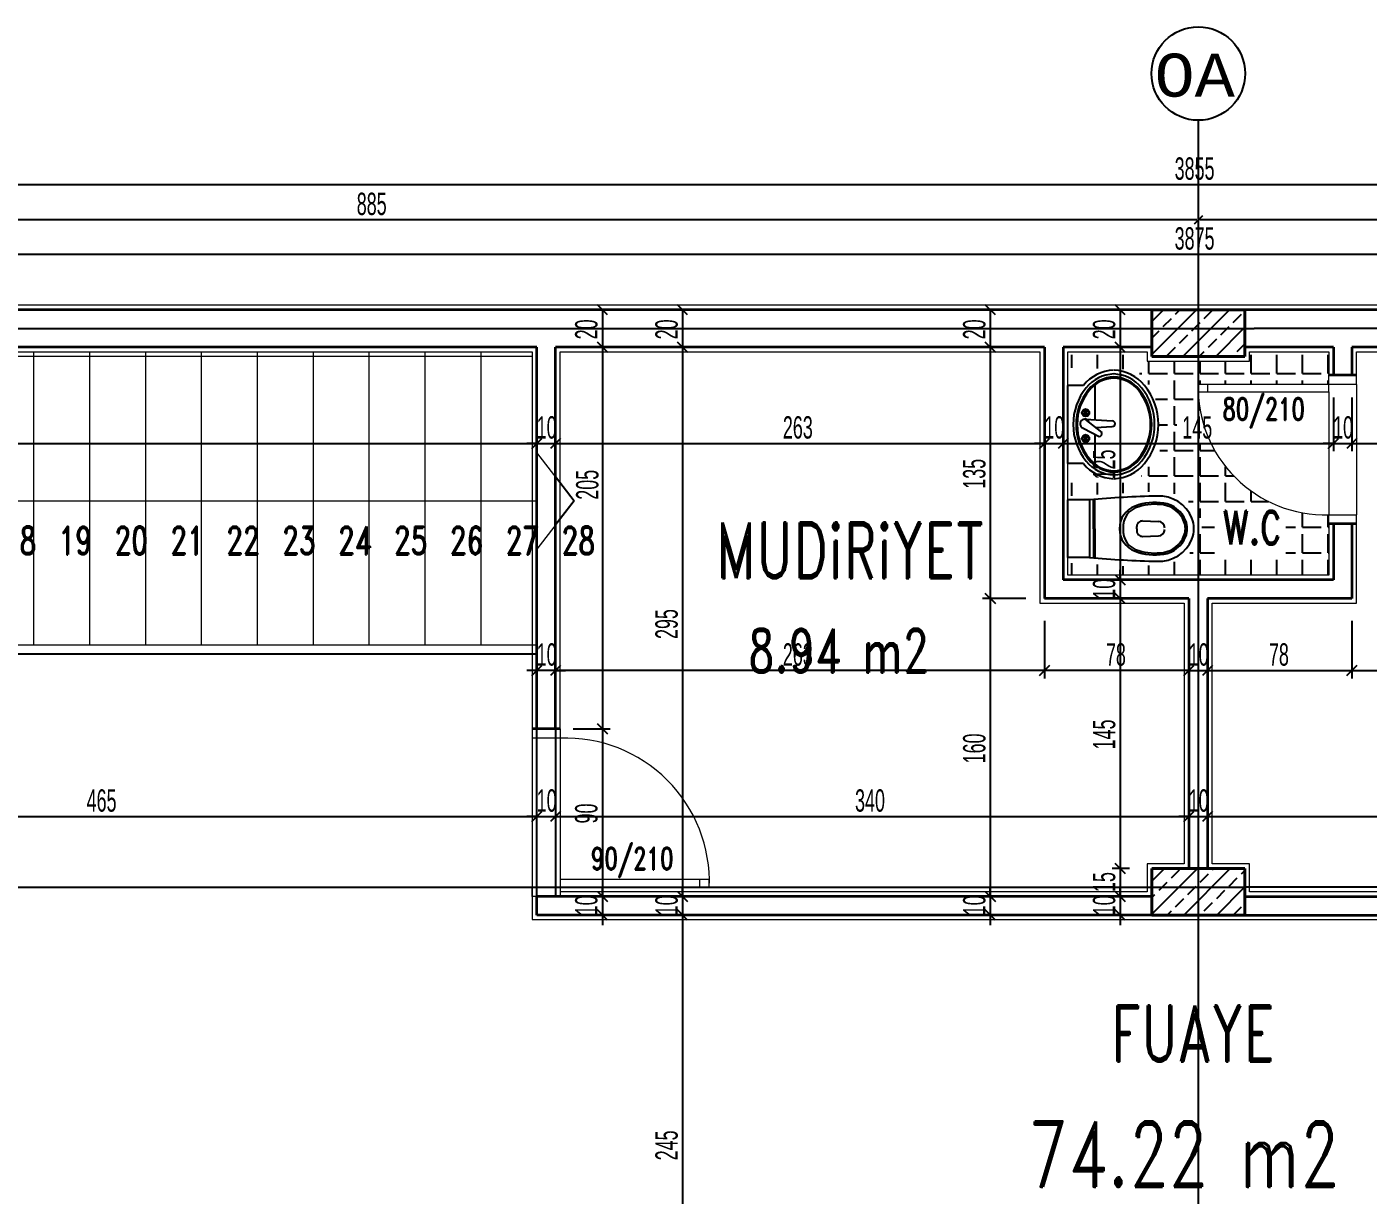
# Model space of a CAD drawing. Header units: inches. Extents: x -7543 to -822, y 102837 to 190349.
# Drawn here: x -836.61 to -836.538, y 102836.9724 to 102837.0352 of the extents above; entities that cross this region are included whole.
import ezdxf

# ---------------------------------------------------------------- set-up
doc = ezdxf.new("R2010")
doc.units = ezdxf.units.IN
doc.header["$MEASUREMENT"] = 0
doc.linetypes.add('__ZG_T_P__9', pattern=[22, 1, -10, 1, -10])
doc.linetypes.add('DASHDOTX2', pattern=[2, 1, -0.5, 0, -0.5])
doc.layers.get('Defpoints').update_dxf_attribs({"lineweight": 25})
for name, color, linetype, lineweight in [('AKS', 1, 'Continuous', 25), ('ICOL', 55, 'Continuous', 25), ('KOLON', 2, 'Continuous', 40), ('SIVA', 150, 'Continuous', 15), ('TARAMA', 8, 'Continuous', 25), ('YAZI', 7, 'Continuous', 25)]:
    doc.layers.add(name, color=color, linetype=linetype, lineweight=lineweight)
for name, color, linetype, lineweight, true_color in [('DUVAR', 7, 'Continuous', 35, 0xfc4642), ('KAPI', 7, 'Continuous', 18, 0xffb360), ('MERDİVEN', 7, 'Continuous', 20, 0x16c244), ('TEFRİŞ', 7, 'Continuous', 25, 0x78462c)]:
    doc.layers.add(name, color=color, linetype=linetype, lineweight=lineweight, true_color=true_color)
doc.styles.add('ISIM', font='monos.ttf', dxfattribs={"width": 1.1, "height": 200})
doc.styles.add('OLCU', font='tromand.shx', dxfattribs={"width": 0.6, "height": 12})
doc.styles.add('st1', font='romandtw.shx', dxfattribs={"width": 0.7, "height": 40})

msp = doc.modelspace()

# ---------------------------------------------------------------- linework, layer by layer
at = {"layer": 'AKS', "linetype": 'DASHDOTX2', "ltscale": 10}
for p, q in [((-836.5470718610787, 102837.0301757568), (-836.5470718610787, 102836.7964196347)), ((-836.761077946379, 102837.0189935745), (-836.5440718610789, 102837.0189935745)), ((-836.3421897165874, 102837.0189935745), (-836.5440718610789, 102837.0189935745)), ((-836.761077946379, 102836.9889930621), (-836.5445718610788, 102836.9889930621)), ((-836.3421897165874, 102836.9889930621), (-836.5445718610788, 102836.9889930621))]:
    msp.add_line(p, q, dxfattribs=at)
at = {"layer": 'AKS', "color": 0}
msp.add_circle((-836.5470718610787, 102837.0326857568), 0.00251, dxfattribs=at)
at = {"layer": 'Defpoints', "color": 6}
msp.add_line((-836.7258220511121, 102837.019993145), (-836.3683218783576, 102837.019993145), dxfattribs=at)
at = {"layer": 'Defpoints', "color": 3}
for p, q in [((-836.5553218610786, 102837.0179930987), (-836.5815718630439, 102837.0179932152)), ((-836.5815718630439, 102837.0179932152), (-836.5815718630439, 102837.0110425556)), ((-836.5553218610786, 102837.0044934503), (-836.5553218610786, 102837.0179930987)), ((-836.5495718610824, 102837.0179930732), (-836.5543218610786, 102837.0179930943)), ((-836.5543218610786, 102837.0179930943), (-836.5543218610786, 102837.0054934503)), ((-836.5495718610824, 102837.0174930732), (-836.5495718610824, 102837.0179930732)), ((-836.5398218610785, 102837.01799303), (-836.5445718610824, 102837.017993051)), ((-836.5445718610824, 102837.017993051), (-836.5445718610824, 102837.0174930732)), ((-836.5398218610786, 102837.0164934503), (-836.5398218610785, 102837.01799303)), ((-836.5125718591132, 102837.0179929091), (-836.5388218610785, 102837.0179930255)), ((-836.5388218610785, 102837.0179930255), (-836.5388218610785, 102837.0164934503)), ((-836.5445718610824, 102837.0174930732), (-836.5495718610824, 102837.0174930732)), ((-836.5388218610785, 102837.0164934503), (-836.5398218610786, 102837.0164934503)), ((-836.5815718630439, 102837.0110425556), (-836.5805718591145, 102837.0097435124)), ((-836.5805718591145, 102837.0097435124), (-836.5815718630439, 102837.0084444692)), ((-836.5815718630439, 102837.0084444692), (-836.5815718630439, 102836.9974930621)), ((-836.5398218610786, 102837.0054934503), (-836.5398218610786, 102837.0084934503)), ((-836.5398218610786, 102837.0084934503), (-836.5388218610785, 102837.0084934503)), ((-836.5388218610785, 102837.0084934503), (-836.5388218610785, 102837.0044934503)), ((-836.5543218610786, 102837.0054934503), (-836.5398218610786, 102837.0054934503)), ((-836.5475718610786, 102837.0044934503), (-836.5553218610786, 102837.0044934503)), ((-836.5475718610786, 102836.9899931514), (-836.5475718610786, 102837.0044934503)), ((-836.5388218610785, 102837.0044934503), (-836.5465718610785, 102837.0044934503)), ((-836.5465718610785, 102837.0044934503), (-836.5465718610785, 102836.9899931514)), ((-836.582571863044, 102837.0014934503), (-836.6217473573085, 102837.0014934503)), ((-836.582571863044, 102836.9974930621), (-836.582571863044, 102837.0014934503)), ((-836.582571863044, 102836.9884930621), (-836.582571863044, 102836.9974930621)), ((-836.5815718630439, 102836.9974930621), (-836.5815718630439, 102836.9884930621)), ((-836.5495718610787, 102836.9884930621), (-836.5495718610787, 102836.9899931514)), ((-836.5495718610787, 102836.9899931514), (-836.5475718610786, 102836.9899931514)), ((-836.5465718610785, 102836.9899931514), (-836.5445718610788, 102836.9899931514)), ((-836.5445718610788, 102836.9899931514), (-836.5445718610788, 102836.9884930621)), ((-836.582571863044, 102836.9874930621), (-836.582571863044, 102836.9884930621)), ((-836.5815718630439, 102836.9884930621), (-836.5495718610787, 102836.9884930621)), ((-836.5445718610788, 102836.9884930621), (-836.5125718591136, 102836.9884930621)), ((-836.5495718610786, 102836.9874930621), (-836.582571863044, 102836.9874930621)), ((-836.5445718610788, 102836.9874931514), (-836.5495718610787, 102836.9874931514)), ((-836.5495718610787, 102836.9874931514), (-836.5495718610786, 102836.9874930621)), ((-836.5445718610786, 102836.9874930621), (-836.5445718610788, 102836.9874931514)), ((-836.5115718591132, 102836.9874930621), (-836.5445718610786, 102836.9874930621))]:
    msp.add_line(p, q, dxfattribs=at)
at = {"layer": 'Defpoints'}
for p, q in [((-836.582571863044, 102836.9884930621), (-836.582571863044, 102836.9974930621)), ((-836.5815718630439, 102836.9974930621), (-836.5815718630439, 102836.9884930621))]:
    msp.add_line(p, q, dxfattribs=at)
at = {"layer": 'DUVAR'}
for p, q in [((-836.5495718610786, 102837.0199930732), (-836.6290718610787, 102837.0199934259)), ((-836.4650718610787, 102837.0199926984), (-836.5445718610786, 102837.019993051)), ((-836.582571863044, 102837.0179932196), (-836.6290718610787, 102837.0179934259)), ((-836.582571863044, 102836.9974930621), (-836.582571863044, 102837.0179932196)), ((-836.5553218610786, 102837.0179930987), (-836.5815718630439, 102837.0179932152)), ((-836.5815718630439, 102836.9974930621), (-836.5815718630439, 102837.0179932152)), ((-836.5553218610786, 102837.0179930987), (-836.5553218610786, 102837.0044934503)), ((-836.5495718610786, 102837.0179930732), (-836.5543218610786, 102837.0179930943)), ((-836.5543218610786, 102837.0179930943), (-836.5543218610786, 102837.0054934503)), ((-836.5398218610785, 102837.01799303), (-836.5445718610786, 102837.017993051)), ((-836.5398218610785, 102837.01799303), (-836.5398218610786, 102837.0164934503)), ((-836.5125718591132, 102837.0179929091), (-836.5388218610785, 102837.0179930255)), ((-836.5388218610785, 102837.0179930255), (-836.5388218610785, 102837.0164934503)), ((-836.5385718610786, 102837.0164934503), (-836.5400718610786, 102837.0164934503)), ((-836.5385718610786, 102837.0084934503), (-836.5400718610786, 102837.0084934503)), ((-836.5398218610786, 102837.0084934503), (-836.5398218610786, 102837.0054934503)), ((-836.5388218610785, 102837.0084934503), (-836.5388218610785, 102837.0044934503)), ((-836.5398218610786, 102837.0054934503), (-836.5543218610786, 102837.0054934503)), ((-836.5475718610786, 102837.0044934503), (-836.5553218610786, 102837.0044934503)), ((-836.5475718610786, 102837.0044934503), (-836.5475718610786, 102836.9899930621)), ((-836.5388218610785, 102837.0044934503), (-836.5465718610785, 102837.0044934503)), ((-836.5465718610785, 102837.0044934503), (-836.5465718610785, 102836.9899930621)), ((-836.581321863044, 102836.9974930621), (-836.5828218630439, 102836.9974930621)), ((-836.5495718610786, 102836.9884930621), (-836.582571863044, 102836.9884930621)), ((-836.582571863044, 102836.9874930621), (-836.582571863044, 102836.9884930621)), ((-836.5445718610786, 102836.9884930621), (-836.5115718591132, 102836.9884930621)), ((-836.5495718610786, 102836.9874930621), (-836.582571863044, 102836.9874930621)), ((-836.5445718610786, 102836.9874930621), (-836.5115718591132, 102836.9874930621))]:
    msp.add_line(p, q, dxfattribs=at)
at = {"layer": 'ICOL'}
for p, q in [((-836.7397438610788, 102837.0267190144), (-836.3543998610787, 102837.0267190144)), ((-836.5471498610788, 102837.0248236738), (-836.6354938610788, 102837.0248236738)), ((-836.5468512437631, 102837.0250442911), (-836.5472924783944, 102837.0246030564)), ((-836.5468512437631, 102837.0250442911), (-836.5472924783944, 102837.0246030564)), ((-836.5470718610787, 102837.0250576737), (-836.5470718610787, 102837.0228736737)), ((-836.5470718610787, 102837.0250576737), (-836.5470718610787, 102837.0228736737)), ((-836.4586498610788, 102837.0248236738), (-836.5469938610787, 102837.0248236738)), ((-836.3533998610786, 102837.0229667101), (-836.7407438437996, 102837.0229667101)), ((-836.5787913696165, 102837.019723208), (-836.5793313696165, 102837.020263208)), ((-836.5790613696165, 102837.019993208), (-836.5790613696165, 102837.017993208)), ((-836.5787528820406, 102837.019993208), (-836.5786413696165, 102837.019993208)), ((-836.5687287138705, 102837.0199931529), (-836.5751741420758, 102837.0199931529)), ((-836.5744841420758, 102837.0197231529), (-836.5750241420758, 102837.0202631529)), ((-836.5747541420758, 102837.0199931529), (-836.5747541420758, 102837.0179931529)), ((-836.5590072559834, 102837.0199931097), (-836.5586549555826, 102837.0199931097)), ((-836.5579649555825, 102837.0197231097), (-836.5585049555825, 102837.0202631097)), ((-836.5582349555825, 102837.0199931097), (-836.5582349555825, 102837.0179931097)), ((-836.5524656281024, 102837.0199930807), (-836.5516856369746, 102837.0199930807)), ((-836.5509956369747, 102837.0197230807), (-836.5515356369747, 102837.0202630807)), ((-836.5512656369747, 102837.0199930807), (-836.5512656369747, 102837.0179930807)), ((-836.5793313696165, 102837.018263208), (-836.5787913696165, 102837.017723208)), ((-836.5787913696165, 102837.017723208), (-836.5793313696165, 102837.018263208)), ((-836.5750241420758, 102837.0182631529), (-836.5744841420758, 102837.0177231529)), ((-836.5744841420758, 102837.0177231529), (-836.5750241420758, 102837.0182631529)), ((-836.5585049555825, 102837.0182631097), (-836.5579649555825, 102837.0177231097)), ((-836.5579649555825, 102837.0177231097), (-836.5585049555825, 102837.0182631097)), ((-836.5515356369747, 102837.0182630807), (-836.5509956369747, 102837.0177230807)), ((-836.5509956369747, 102837.0177230807), (-836.5515356369747, 102837.0182630807)), ((-836.5790613696165, 102837.017993208), (-836.5790613696165, 102836.9974930621)), ((-836.5787528909128, 102837.017993208), (-836.5786413696165, 102837.017993208)), ((-836.5787528909128, 102837.017993208), (-836.5786413696165, 102837.017993208)), ((-836.5687287227428, 102837.0179931529), (-836.5751741420758, 102837.0179931529)), ((-836.5687287227428, 102837.0179931529), (-836.5751741420758, 102837.0179931529)), ((-836.5747541420758, 102837.0179931529), (-836.5747541420758, 102836.9884930621)), ((-836.5590072648556, 102837.0179931097), (-836.5586549555826, 102837.0179931097)), ((-836.5590072648556, 102837.0179931097), (-836.5586549555826, 102837.0179931097)), ((-836.5582349555825, 102837.0179931097), (-836.5582349555825, 102837.0044934503)), ((-836.5524656369746, 102837.0179930807), (-836.5516856369746, 102837.0179930807)), ((-836.5524656369746, 102837.0179930807), (-836.5516856369746, 102837.0179930807)), ((-836.5512656369747, 102837.0179930807), (-836.5512656369747, 102837.0054934503)), ((-836.5398218610786, 102837.0152934503), (-836.5398218610786, 102837.0123983344)), ((-836.5398218610786, 102837.0152934503), (-836.5398218610786, 102837.0123983344)), ((-836.5388218610785, 102837.0152934503), (-836.5388218610785, 102837.0123983344)), ((-836.5388218610785, 102837.0152934503), (-836.5388218610785, 102837.0123983344)), ((-836.5553218610786, 102837.0129722113), (-836.5553218610786, 102837.0132383344)), ((-836.5553218610786, 102837.0129722113), (-836.5553218610786, 102837.0132383344)), ((-836.5543218610786, 102837.0129432723), (-836.5543218610786, 102837.0132383344)), ((-836.5543218610786, 102837.0129432723), (-836.5543218610786, 102837.0132383344)), ((-836.6630718613309, 102837.0128183344), (-836.582571863044, 102837.0128183344)), ((-836.582571863044, 102837.0128183344), (-836.583111863044, 102837.0128183344)), ((-836.582841863044, 102837.0125483344), (-836.582301863044, 102837.0130883344)), ((-836.582841863044, 102837.0125483344), (-836.582301863044, 102837.0130883344)), ((-836.582571863044, 102837.0128183344), (-836.5815718630439, 102837.0128183344)), ((-836.5813018630439, 102837.0130883344), (-836.5818418630439, 102837.0125483344)), ((-836.5813018630439, 102837.0130883344), (-836.5818418630439, 102837.0125483344)), ((-836.5815718630439, 102837.0128183344), (-836.5810318630439, 102837.0128183344)), ((-836.5815718630439, 102837.0128183344), (-836.5553218610786, 102837.0128183344)), ((-836.5553218610786, 102837.0128183344), (-836.5558618610786, 102837.0128183344)), ((-836.5555918610786, 102837.0125483344), (-836.5550518610786, 102837.0130883344)), ((-836.5555918610786, 102837.0125483344), (-836.5550518610786, 102837.0130883344)), ((-836.5553218610786, 102837.0128183344), (-836.5543218610786, 102837.0128183344)), ((-836.5540518610786, 102837.0130883344), (-836.5545918610786, 102837.0125483344)), ((-836.5540518610786, 102837.0130883344), (-836.5545918610786, 102837.0125483344)), ((-836.5543218610786, 102837.0128183344), (-836.5537818610786, 102837.0128183344)), ((-836.5543218610786, 102837.0128183344), (-836.5398218610786, 102837.0128183344)), ((-836.5398218610786, 102837.0128183344), (-836.5403618610786, 102837.0128183344)), ((-836.5400918610786, 102837.0125483344), (-836.5395518610786, 102837.0130883344)), ((-836.5400918610786, 102837.0125483344), (-836.5395518610786, 102837.0130883344)), ((-836.5398218610786, 102837.0128183344), (-836.5388218610785, 102837.0128183344)), ((-836.5385518610785, 102837.0130883344), (-836.5390918610785, 102837.0125483344)), ((-836.5385518610785, 102837.0130883344), (-836.5390918610785, 102837.0125483344)), ((-836.5388218610785, 102837.0128183344), (-836.5382818610785, 102837.0128183344)), ((-836.5388218610785, 102837.0128183344), (-836.5125718591132, 102837.0128183344)), ((-836.582571863044, 102837.0121651547), (-836.582571863044, 102837.0123983344)), ((-836.582571863044, 102837.0121651547), (-836.582571863044, 102837.0123983344)), ((-836.5815718630439, 102837.0122445965), (-836.5815718630439, 102837.0123983344)), ((-836.5815718630439, 102837.0122445965), (-836.5815718630439, 102837.0123983344)), ((-836.5512656369747, 102837.0054934503), (-836.5512656369747, 102837.0060334503)), ((-836.5510372022329, 102837.0054934503), (-836.5516856369746, 102837.0054934503)), ((-836.5510372022329, 102837.0054934503), (-836.5516856369746, 102837.0054934503)), ((-836.5515356369747, 102837.0057634503), (-836.5509956369747, 102837.0052234503)), ((-836.5515356369747, 102837.0057634503), (-836.5509956369747, 102837.0052234503)), ((-836.5512656369747, 102837.0054934503), (-836.5512656369747, 102837.0044934503)), ((-836.5585049555825, 102837.0047634503), (-836.5579649555825, 102837.0042234503)), ((-836.5579649555825, 102837.0042234503), (-836.5585049555825, 102837.0047634503)), ((-836.5509956369747, 102837.0042234503), (-836.5515356369747, 102837.0047634503)), ((-836.5509956369747, 102837.0042234503), (-836.5515356369747, 102837.0047634503)), ((-836.5563304686009, 102837.0044934503), (-836.5586549555826, 102837.0044934503)), ((-836.5563304686009, 102837.0044934503), (-836.5586549555826, 102837.0044934503)), ((-836.5582349555825, 102837.0044934503), (-836.5582349555825, 102836.9884930621)), ((-836.5510372022329, 102837.0044934503), (-836.5516856369746, 102837.0044934503)), ((-836.5510372022329, 102837.0044934503), (-836.5516856369746, 102837.0044934503)), ((-836.5512656369747, 102837.0044934503), (-836.5512656369747, 102837.0039534503)), ((-836.5512656369747, 102837.0044934503), (-836.5512656369747, 102836.9899931514)), ((-836.5553218610786, 102837.0032934503), (-836.5553218610786, 102837.0002025552)), ((-836.5553218610786, 102837.0032934503), (-836.5553218610786, 102837.0002025552)), ((-836.5388218610785, 102837.0032934503), (-836.5388218610785, 102837.0002025552)), ((-836.5388218610785, 102837.0032934503), (-836.5388218610785, 102837.0002025552)), ((-836.582571863044, 102837.0010587979), (-836.582571863044, 102837.0010425552)), ((-836.5815718630439, 102837.0009635521), (-836.5815718630439, 102837.0010425552)), ((-836.5815718630439, 102837.0009635521), (-836.5815718630439, 102837.0010425552)), ((-836.582571863044, 102837.0006225552), (-836.5831118630439, 102837.0006225552)), ((-836.582841863044, 102837.0003525552), (-836.582301863044, 102837.0008925552)), ((-836.5815718630439, 102837.0006225552), (-836.582571863044, 102837.0006225552)), ((-836.5813018630439, 102837.0008925552), (-836.5818418630439, 102837.0003525552)), ((-836.5813018630439, 102837.0008925552), (-836.5818418630439, 102837.0003525552)), ((-836.5553218610786, 102837.0006225552), (-836.5815718630439, 102837.0006225552)), ((-836.5815718630439, 102837.0006225552), (-836.5810318630439, 102837.0006225552)), ((-836.5550518610786, 102837.0008925552), (-836.5555918610786, 102837.0003525552)), ((-836.5555918610786, 102837.0003525552), (-836.5550518610786, 102837.0008925552)), ((-836.5475718610786, 102837.0006225552), (-836.5553218610786, 102837.0006225552)), ((-836.5475718610786, 102837.0006225552), (-836.5481118610786, 102837.0006225552)), ((-836.5478418610786, 102837.0003525552), (-836.5473018610786, 102837.0008925552)), ((-836.5478418610786, 102837.0003525552), (-836.5473018610786, 102837.0008925552)), ((-836.5475718610786, 102837.0006225552), (-836.5465718610785, 102837.0006225552)), ((-836.5463018610785, 102837.0008925552), (-836.5468418610785, 102837.0003525552)), ((-836.5463018610785, 102837.0008925552), (-836.5468418610785, 102837.0003525552)), ((-836.5465718610785, 102837.0006225552), (-836.5460318610786, 102837.0006225552)), ((-836.5465718610785, 102837.0006225552), (-836.5388218610785, 102837.0006225552)), ((-836.5390918610785, 102837.0003525552), (-836.5385518610785, 102837.0008925552)), ((-836.5385518610785, 102837.0008925552), (-836.5390918610785, 102837.0003525552)), ((-836.5388218610785, 102837.0006225552), (-836.5125718591132, 102837.0006225552)), ((-836.5475718610786, 102836.9996344349), (-836.5475718610786, 102837.0002025552)), ((-836.5475718610786, 102836.9996344349), (-836.5475718610786, 102837.0002025552)), ((-836.5465718610785, 102836.9996344349), (-836.5465718610785, 102837.0002025552)), ((-836.5465718610785, 102836.9996344349), (-836.5465718610785, 102837.0002025552)), ((-836.5806319914408, 102836.9974930621), (-836.5786413696165, 102836.9974930621)), ((-836.5806319914408, 102836.9974930621), (-836.5786413696165, 102836.9974930621)), ((-836.5793313696165, 102836.9977630621), (-836.5787913696165, 102836.9972230621)), ((-836.5787913696165, 102836.9972230621), (-836.5793313696165, 102836.9977630621)), ((-836.5790613696165, 102836.9974930621), (-836.5790613696165, 102836.9884930621)), ((-836.5815718630439, 102836.9962930621), (-836.5815718630439, 102836.9923586862)), ((-836.5815718630439, 102836.9962930621), (-836.5815718630439, 102836.9923586862)), ((-836.582841863044, 102836.9925086862), (-836.582301863044, 102836.9930486862)), ((-836.582841863044, 102836.9925086862), (-836.582301863044, 102836.9930486862)), ((-836.582571863044, 102836.9896930621), (-836.582571863044, 102836.9931986862)), ((-836.582571863044, 102836.9896930621), (-836.582571863044, 102836.9931986862)), ((-836.5813018630439, 102836.9930486862), (-836.5818418630439, 102836.9925086862)), ((-836.5813018630439, 102836.9930486862), (-836.5818418630439, 102836.9925086862)), ((-836.5478418610786, 102836.9925086862), (-836.5473018610786, 102836.9930486862)), ((-836.5478418610786, 102836.9925086862), (-836.5473018610786, 102836.9930486862)), ((-836.5475718610786, 102836.9924488536), (-836.5475718610786, 102836.9931986862)), ((-836.5475718610786, 102836.9924488536), (-836.5475718610786, 102836.9931986862)), ((-836.5463018610786, 102836.9930486862), (-836.5468418610786, 102836.9925086862)), ((-836.5463018610786, 102836.9930486862), (-836.5468418610786, 102836.9925086862)), ((-836.5465718610786, 102836.9925726521), (-836.5465718610786, 102836.9931986862)), ((-836.5465718610786, 102836.9925726521), (-836.5465718610786, 102836.9931986862)), ((-836.6290718610787, 102836.9927786862), (-836.582571863044, 102836.9927786862)), ((-836.582571863044, 102836.9927786862), (-836.5831118630439, 102836.9927786862)), ((-836.582571863044, 102836.9927786862), (-836.5815718630439, 102836.9927786862)), ((-836.5815718630439, 102836.9927786862), (-836.5810318630439, 102836.9927786862)), ((-836.5815718630439, 102836.9927786862), (-836.5475718610786, 102836.9927786862)), ((-836.5475718610786, 102836.9927786862), (-836.5481118610786, 102836.9927786862)), ((-836.5475718610786, 102836.9927786862), (-836.5465718610786, 102836.9927786862)), ((-836.5465718610786, 102836.9927786862), (-836.5460318610786, 102836.9927786862)), ((-836.5465718610786, 102836.9927786862), (-836.5125718591132, 102836.9927786862)), ((-836.5515356369747, 102836.9902631514), (-836.5509956369747, 102836.9897231514)), ((-836.5509956369747, 102836.9897231514), (-836.5515356369747, 102836.9902631514)), ((-836.5507718610787, 102836.9899931514), (-836.5516856369746, 102836.9899931514)), ((-836.5507718610787, 102836.9899931514), (-836.5516856369746, 102836.9899931514)), ((-836.5512656369747, 102836.9899931514), (-836.5512656369747, 102836.9884930621)), ((-836.5793313696165, 102836.9887630621), (-836.5787913696165, 102836.9882230621)), ((-836.5793313696165, 102836.9887630621), (-836.5787913696165, 102836.9882230621)), ((-836.5790613696165, 102836.9884930621), (-836.5790613696165, 102836.9890330621)), ((-836.5750241420758, 102836.9887630621), (-836.5744841420758, 102836.9882230621)), ((-836.5750241420758, 102836.9887630621), (-836.5744841420758, 102836.9882230621)), ((-836.5747541420758, 102836.9884930621), (-836.5747541420758, 102836.9890330621)), ((-836.5585049555825, 102836.9887630621), (-836.5579649555825, 102836.9882230621)), ((-836.5585049555825, 102836.9887630621), (-836.5579649555825, 102836.9882230621)), ((-836.5582349555825, 102836.9884930621), (-836.5582349555825, 102836.9890330621)), ((-836.5515356369747, 102836.9887630621), (-836.5509956369747, 102836.9882230621)), ((-836.5515356369747, 102836.9887630621), (-836.5509956369747, 102836.9882230621)), ((-836.5512656369747, 102836.9884930621), (-836.5512656369747, 102836.9890330621)), ((-836.5794564315695, 102836.9884930621), (-836.5794813696166, 102836.9884930621)), ((-836.5794564315695, 102836.9884930621), (-836.5794813696166, 102836.9884930621)), ((-836.5790613696165, 102836.9884930621), (-836.5790613696165, 102836.9874930621)), ((-836.5745029047359, 102836.9884930621), (-836.5751741420758, 102836.9884930621)), ((-836.5745029047359, 102836.9884930621), (-836.5751741420758, 102836.9884930621)), ((-836.5747541420758, 102836.9884930621), (-836.5747541420758, 102836.9874930621)), ((-836.5556364737024, 102836.9884930621), (-836.5586549555826, 102836.9884930621)), ((-836.5556364737024, 102836.9884930621), (-836.5586549555826, 102836.9884930621)), ((-836.5582349555825, 102836.9884930621), (-836.5582349555825, 102836.9874930621)), ((-836.5507718610787, 102836.9884930621), (-836.5516856369746, 102836.9884930621)), ((-836.5507718610787, 102836.9884930621), (-836.5516856369746, 102836.9884930621)), ((-836.5512656369747, 102836.9884930621), (-836.5512656369747, 102836.9874931514)), ((-836.5796091933946, 102836.9874930621), (-836.5794813696166, 102836.9874930621)), ((-836.5787913696165, 102836.9872230621), (-836.5793313696165, 102836.9877630621)), ((-836.5790613696165, 102836.9874930621), (-836.5790613696165, 102836.9869530621)), ((-836.5746062436177, 102836.9874930621), (-836.5751741420758, 102836.9874930621)), ((-836.5746062436177, 102836.9874930621), (-836.5751741420758, 102836.9874930621)), ((-836.5744841420758, 102836.9872230621), (-836.5750241420758, 102836.9877630621)), ((-836.5744841420758, 102836.9872230621), (-836.5750241420758, 102836.9877630621)), ((-836.5747541420758, 102836.9874930621), (-836.5747541420758, 102836.9869530621)), ((-836.5747541420758, 102836.9874930621), (-836.5747541420758, 102836.9629935745)), ((-836.555536763778, 102836.9874930621), (-836.5586549555826, 102836.9874930621)), ((-836.5579649555825, 102836.9872230621), (-836.5585049555825, 102836.9877630621)), ((-836.5582349555825, 102836.9874930621), (-836.5582349555825, 102836.9869530621)), ((-836.5507718610787, 102836.9874931514), (-836.5516856369746, 102836.9874931514)), ((-836.5509956369747, 102836.9872231514), (-836.5515356369747, 102836.9877631514)), ((-836.5512656369747, 102836.9874931514), (-836.5512656369747, 102836.9869531514))]:
    msp.add_line(p, q, dxfattribs=at)
at = {"layer": 'KAPI'}
for p, q in [((-836.5400718610786, 102837.0155934503), (-836.5400718610786, 102837.0164934503)), ((-836.5385718610786, 102837.0159934503), (-836.5385718610786, 102837.0164934503)), ((-836.5400718610786, 102837.0159934503), (-836.5470718610786, 102837.0159934503)), ((-836.5470718610786, 102837.0159934503), (-836.5470718610786, 102837.0155934503)), ((-836.5470718610786, 102837.0155934503), (-836.5400718610786, 102837.0155934503)), ((-836.5465718610786, 102837.0159934503), (-836.5465718610786, 102837.0155934503)), ((-836.5385718610786, 102837.0159934503), (-836.5400718610786, 102837.0159934503)), ((-836.5400718610786, 102837.0155934503), (-836.5400718610786, 102837.0089934503)), ((-836.5385718610786, 102837.0159934503), (-836.5385718610785, 102837.0089934503)), ((-836.5400718610786, 102837.0084934503), (-836.5400718610786, 102837.0089934503)), ((-836.5400718610786, 102837.0089934503), (-836.5385718610786, 102837.0089934503)), ((-836.5385718610786, 102837.0084934503), (-836.5385718610786, 102837.0089934503)), ((-836.5828218630439, 102836.9974930621), (-836.5828218630439, 102836.9969930621)), ((-836.581321863044, 102836.9974930621), (-836.581321863044, 102836.9969930621)), ((-836.581321863044, 102836.9969930621), (-836.5828218630439, 102836.9969930621)), ((-836.5828218630439, 102836.9969930621), (-836.5828218630439, 102836.9889930621)), ((-836.581321863044, 102836.9969930621), (-836.581321863044, 102836.9893930621)), ((-836.5828218630439, 102836.9884930621), (-836.5828218630439, 102836.9889930621)), ((-836.5828218630439, 102836.9889930621), (-836.581321863044, 102836.9889930621)), ((-836.5828218630439, 102836.9889930621), (-836.5828218630439, 102836.9884930621)), ((-836.5733218630439, 102836.9893930621), (-836.581321863044, 102836.9893930621)), ((-836.581321863044, 102836.9893930621), (-836.581321863044, 102836.9884930621)), ((-836.581321863044, 102836.9889930621), (-836.5733218630439, 102836.9889930621)), ((-836.5738218630439, 102836.9889930621), (-836.5738218630439, 102836.9893930621)), ((-836.5733218630439, 102836.9889930621), (-836.5733218630439, 102836.9893930621))]:
    msp.add_line(p, q, dxfattribs=at)
for centre, radius, start, end in [((-836.5402718610786, 102837.0157934503), 0.006802940540679434, 178.3153156342386, 271.6846843212896), ((-836.5810380826744, 102836.9892768425), 0.007721436180078371, 357.8937750887074, 92.1062247526518)]:
    msp.add_arc(centre, radius, start, end, dxfattribs=at)
at = {"layer": 'KOLON'}
for p, q in [((-836.5445718610824, 102837.0199930732), (-836.5495718610824, 102837.0199930732)), ((-836.5495718610824, 102837.0199930732), (-836.5495718610824, 102837.0174930732)), ((-836.5445718610824, 102837.0174930732), (-836.5445718610824, 102837.0199930732)), ((-836.5495718610824, 102837.0174930732), (-836.5445718610824, 102837.0174930732)), ((-836.5445718610788, 102836.9899931514), (-836.5495718610787, 102836.9899931514)), ((-836.5495718610787, 102836.9899931514), (-836.5495718610787, 102836.9874931514)), ((-836.5445718610788, 102836.9874931514), (-836.5445718610788, 102836.9899931514)), ((-836.5495718610787, 102836.9874931514), (-836.5445718610788, 102836.9874931514))]:
    msp.add_line(p, q, dxfattribs=at)
at = {"layer": 'MERDİVEN', "linetype": '__ZG_T_P__9', "lineweight": 15}
for p, q in [((-836.6095718591145, 102837.0179933394), (-836.6095718591145, 102837.0179935745)), ((-836.6095718591145, 102837.0019934503), (-836.6095718591145, 102837.0177433394)), ((-836.6065718591144, 102837.0179933261), (-836.6065718591144, 102837.0179935745)), ((-836.6065718591144, 102837.0019934503), (-836.6065718591144, 102837.0177433261)), ((-836.6035718591145, 102837.0179933128), (-836.6035718591145, 102837.0179935745)), ((-836.6035718591145, 102837.0019934503), (-836.6035718591145, 102837.0177433128)), ((-836.6005718591144, 102837.0179932995), (-836.6005718591144, 102837.0179935745)), ((-836.6005718591144, 102837.0019934503), (-836.6005718591144, 102837.0177432995)), ((-836.5975718591144, 102837.0179932861), (-836.5975718591144, 102837.0179935745)), ((-836.5975718591144, 102837.0019934503), (-836.5975718591144, 102837.0177432861)), ((-836.5945718591145, 102837.0179932728), (-836.5945718591145, 102837.0179935745)), ((-836.5945718591145, 102837.0019934503), (-836.5945718591145, 102837.0177432728)), ((-836.5915718591144, 102837.0179932595), (-836.5915718591144, 102837.0179935745)), ((-836.5915718591144, 102837.0019934503), (-836.5915718591144, 102837.0177432595)), ((-836.5885718591145, 102837.0179932462), (-836.5885718591144, 102837.0179935745)), ((-836.5885718591144, 102837.0019934503), (-836.5885718591145, 102837.0177432462)), ((-836.5855718591145, 102837.0179932329), (-836.5855718591145, 102837.0179935745)), ((-836.5855718591145, 102837.0019934503), (-836.5855718591145, 102837.0177432329)), ((-836.5828218630439, 102837.0174935745), (-836.612509681288, 102837.0174935745)), ((-836.6185718591145, 102837.0097435124), (-836.5825718591144, 102837.0097435124)), ((-836.5825718591144, 102837.0019934503), (-836.6214586821739, 102837.0019934503)), ((-836.5825718591144, 102837.0014934503), (-836.6217473573085, 102837.0014934503))]:
    msp.add_line(p, q, dxfattribs=at)
at = {"layer": 'MERDİVEN', "linetype": 'ByBlock', "lineweight": 15}
for p, q in [((-836.5805718591145, 102837.0097435124), (-836.5825718591144, 102837.0123415886)), ((-836.5825718591144, 102837.0071454362), (-836.5825718591144, 102837.0123415886)), ((-836.5805718591145, 102837.0097435124), (-836.5825718591144, 102837.0071454362))]:
    msp.add_line(p, q, dxfattribs=at)
at = {"layer": 'SIVA'}
for p, q in [((-836.5443218610824, 102837.0202430732), (-836.6342718610788, 102837.0202430732)), ((-836.4598718788232, 102837.0202426753), (-836.5448218610787, 102837.0202430521)), ((-836.6288218610788, 102837.0177434248), (-836.5828218630439, 102837.0177432207)), ((-836.5828218630439, 102837.0177432207), (-836.5828218630439, 102836.9974930621)), ((-836.581321863044, 102836.9974930621), (-836.581321863044, 102837.0177432141)), ((-836.581321863044, 102837.0177432141), (-836.5555718610786, 102837.0177430998)), ((-836.5555718610786, 102837.0177430998), (-836.5555718610786, 102837.0042434503)), ((-836.5540718610786, 102837.0057434503), (-836.5540718610786, 102837.0177430932)), ((-836.5540718610786, 102837.0177430932), (-836.5498218610824, 102837.0177430743)), ((-836.5498218610824, 102837.0177430743), (-836.5498218610824, 102837.0172430732)), ((-836.5443218610824, 102837.0172430732), (-836.5443218610824, 102837.0177430499)), ((-836.5443218610824, 102837.0177430499), (-836.5400718610786, 102837.0177430311)), ((-836.5400718610786, 102837.0177430311), (-836.5400718610786, 102837.0164934503)), ((-836.5385718610786, 102837.0164934503), (-836.5385718610786, 102837.0177430244)), ((-836.5385718610786, 102837.0177430244), (-836.5128218591133, 102837.0177429102)), ((-836.5498218610824, 102837.0172430732), (-836.5443218610824, 102837.0172430732)), ((-836.5400718610786, 102837.0084934503), (-836.5400718610786, 102837.0057434503)), ((-836.5385718610786, 102837.0042434503), (-836.5385718610786, 102837.0084934503)), ((-836.5400718610786, 102837.0057434503), (-836.5540718610786, 102837.0057434503)), ((-836.5555718610786, 102837.0042434503), (-836.5478218610785, 102837.0042434503)), ((-836.5478218610785, 102837.0042434503), (-836.5478218610785, 102836.9902431514)), ((-836.5463218610786, 102836.9902431514), (-836.5463218610786, 102837.0042434503)), ((-836.5463218610786, 102837.0042434503), (-836.5385718610786, 102837.0042434503)), ((-836.5498218610787, 102836.9902431514), (-836.5498218610787, 102836.9887430621)), ((-836.5478218610785, 102836.9902431514), (-836.5498218610787, 102836.9902431514)), ((-836.5443218610787, 102836.9902431514), (-836.5463218610786, 102836.9902431514)), ((-836.5443218610787, 102836.9887430621), (-836.5443218610787, 102836.9902431514)), ((-836.5498218610787, 102836.9887430621), (-836.581321863044, 102836.9887430621)), ((-836.581321863044, 102836.9887430621), (-836.581321863044, 102836.9884930621)), ((-836.5128218591133, 102836.9887430621), (-836.5443218610787, 102836.9887430621)), ((-836.5828218630439, 102836.9884930621), (-836.5828218630439, 102836.9872430621)), ((-836.582571863044, 102836.9884930621), (-836.5828218630439, 102836.9884930621)), ((-836.5828218630439, 102836.9872430621), (-836.5493218610787, 102836.9872430621)), ((-836.5498218610787, 102836.9872431514), (-836.5443218610787, 102836.9872431514)), ((-836.5448218610787, 102836.9872430621), (-836.5113218591132, 102836.9872430621))]:
    msp.add_line(p, q, dxfattribs=at)
at = {"layer": 'TARAMA'}
for p, q in [((-836.5495718610787, 102837.0193614174), (-836.5489393790431, 102837.0199938995)), ((-836.5495718610787, 102837.0175936505), (-836.5471716120901, 102837.0199938995)), ((-836.5482942122558, 102837.0197551828), (-836.5480554955681, 102837.0199938995)), ((-836.5479038451371, 102837.0174938995), (-836.5454038451371, 102837.0199938995)), ((-836.5467474161719, 102837.0195342119), (-836.5463054744337, 102837.0199761537)), ((-836.545200620088, 102837.0193132411), (-836.5447586783499, 102837.0197551828)), ((-836.5489571248631, 102837.0190922702), (-836.5485151831249, 102837.0195342119)), ((-836.5474103287793, 102837.0188712993), (-836.546968387041, 102837.0193132411)), ((-836.5461360781841, 102837.0174938995), (-836.5445718610788, 102837.0190581166)), ((-836.5458635326954, 102837.0186503284), (-836.5454215909572, 102837.0190922702)), ((-836.5495718610787, 102837.018477534), (-836.5491780957323, 102837.0188712993)), ((-836.5480732413866, 102837.0182083867), (-836.5476312996484, 102837.0186503284)), ((-836.5465264453028, 102837.0179874158), (-836.5460845035645, 102837.0184293576)), ((-836.5538542291789, 102837.0168786527), (-836.5538542291789, 102837.0175744728)), ((-836.552479229179, 102837.0168401429), (-836.552479229179, 102837.0175744728)), ((-836.5511042291789, 102837.0168016331), (-836.5511042291789, 102837.0175744728)), ((-836.548736153994, 102837.0175454741), (-836.5482942122558, 102837.0179874158)), ((-836.547019961662, 102837.0174938995), (-836.5467474161719, 102837.017766445)), ((-836.5452521947091, 102837.0174938995), (-836.545200620088, 102837.0175454741)), ((-836.5449796492189, 102837.017766445), (-836.5445718610788, 102837.0181742331)), ((-836.5442292291789, 102837.0165744728), (-836.5442292291789, 102837.0175744728)), ((-836.5428542291789, 102837.0165744728), (-836.5428542291789, 102837.0175744728)), ((-836.5414792291789, 102837.0165744728), (-836.5414792291789, 102837.0175744728)), ((-836.540104229179, 102837.0165744728), (-836.540104229179, 102837.0175744728)), ((-836.5497292291789, 102837.0165744728), (-836.5497292291789, 102837.0172430732)), ((-836.5483542291789, 102837.0165744728), (-836.5483542291789, 102837.0172430732)), ((-836.5469792291789, 102837.0165744728), (-836.5469792291789, 102837.0172430732)), ((-836.5456042291789, 102837.0165744728), (-836.5456042291789, 102837.0172430732)), ((-836.5502342356419, 102837.0165744728), (-836.5501042291789, 102837.0165744728)), ((-836.5497292291789, 102837.0165744728), (-836.5487292291789, 102837.0165744728)), ((-836.5497292291789, 102837.0159841433), (-836.5497292291789, 102837.0161994728)), ((-836.5483542291789, 102837.0165744728), (-836.547354229179, 102837.0165744728)), ((-836.5483542291789, 102837.0151994728), (-836.5483542291789, 102837.0161994728)), ((-836.546979229179, 102837.0165744728), (-836.5459792291789, 102837.0165744728)), ((-836.5469792291789, 102837.0159934503), (-836.5469792291789, 102837.0161994728)), ((-836.5456042291789, 102837.0165744728), (-836.544604229179, 102837.0165744728)), ((-836.5456042291789, 102837.0159934503), (-836.5456042291789, 102837.0161994728)), ((-836.5442292291789, 102837.0165744728), (-836.5432292291789, 102837.0165744728)), ((-836.5442292291789, 102837.0159934503), (-836.5442292291789, 102837.0161994728)), ((-836.5428542291789, 102837.0165744728), (-836.541854229179, 102837.0165744728)), ((-836.5428542291789, 102837.0159934503), (-836.5428542291789, 102837.0161994728)), ((-836.5414792291789, 102837.0165744728), (-836.5404792291789, 102837.0165744728)), ((-836.5414792291789, 102837.0159934503), (-836.5414792291789, 102837.0161994728)), ((-836.540104229179, 102837.0165744728), (-836.5400718610786, 102837.0165744728)), ((-836.540104229179, 102837.0159934503), (-836.540104229179, 102837.0161994728)), ((-836.5493700270678, 102837.0151994728), (-836.5487292291789, 102837.0151994728)), ((-836.5483542291789, 102837.0151994728), (-836.547354229179, 102837.0151994728)), ((-836.5483542291789, 102837.0138244728), (-836.5483542291789, 102837.0148244728)), ((-836.5469792291789, 102837.0145823344), (-836.5469792291789, 102837.0146571347)), ((-836.5492559823599, 102837.0138244728), (-836.5492143692677, 102837.0138244728)), ((-836.5492143692677, 102837.0138244728), (-836.5487292291789, 102837.0138244728)), ((-836.5483542291789, 102837.0138244728), (-836.5482290039357, 102837.0138244728)), ((-836.5483542291789, 102837.0124494728), (-836.5483542291789, 102837.0134494728)), ((-836.5469792291789, 102837.0124494728), (-836.5469792291789, 102837.0127823344)), ((-836.5491419376519, 102837.0124494728), (-836.5487292291789, 102837.0124494728)), ((-836.5483542291789, 102837.0124494728), (-836.547354229179, 102837.0124494728)), ((-836.5483542291789, 102837.0110744728), (-836.5483542291789, 102837.0120744728)), ((-836.546979229179, 102837.0124494728), (-836.5461962019543, 102837.0124494728)), ((-836.5469792291789, 102837.0110744728), (-836.5469792291789, 102837.0120744728)), ((-836.5501263215873, 102837.0110744728), (-836.5501042291789, 102837.0110744728)), ((-836.5497292291789, 102837.0110744728), (-836.5497292291789, 102837.0115653821)), ((-836.5497292291789, 102837.0110744728), (-836.5487292291789, 102837.0110744728)), ((-836.5483542291789, 102837.0110744728), (-836.547354229179, 102837.0110744728)), ((-836.546979229179, 102837.0110744728), (-836.5459792291789, 102837.0110744728)), ((-836.5456042291789, 102837.0110744728), (-836.5456042291789, 102837.0115690154)), ((-836.5456042291789, 102837.0110744728), (-836.5451719888141, 102837.0110744728)), ((-836.5538542291789, 102837.0100017731), (-836.5538542291789, 102837.0106994728)), ((-836.552479229179, 102837.0100731432), (-836.552479229179, 102837.0106994728)), ((-836.5511042291789, 102837.0101445132), (-836.5511042291789, 102837.0106994728)), ((-836.5497292291789, 102837.0102158833), (-836.5497292291789, 102837.0106994728)), ((-836.5483542291789, 102837.0101174918), (-836.5483542291789, 102837.0106994728)), ((-836.5469792291789, 102837.0096994728), (-836.5469792291789, 102837.0106994728)), ((-836.5456042291789, 102837.0096994728), (-836.5456042291789, 102837.0106994728)), ((-836.5475941544829, 102837.0096994728), (-836.547354229179, 102837.0096994728)), ((-836.546979229179, 102837.0096994728), (-836.5459792291789, 102837.0096994728)), ((-836.5456042291789, 102837.0096994728), (-836.544604229179, 102837.0096994728)), ((-836.5442292291789, 102837.0096994728), (-836.5442292291789, 102837.010259985)), ((-836.5442292291789, 102837.0096994728), (-836.5432956730497, 102837.0096994728)), ((-836.5469792291789, 102837.0088214197), (-836.5469792291789, 102837.0093244728)), ((-836.5414792291789, 102837.0083244728), (-836.5414792291789, 102837.0090985072)), ((-836.540104229179, 102837.0083244728), (-836.540104229179, 102837.0089925754)), ((-836.5468883278417, 102837.0083244728), (-836.5462049074278, 102837.0083244728)), ((-836.5423649074278, 102837.0083244728), (-836.541854229179, 102837.0083244728)), ((-836.5414792291789, 102837.0083244728), (-836.5404792291789, 102837.0083244728)), ((-836.540104229179, 102837.0083244728), (-836.5400718610786, 102837.0083244728)), ((-836.5469792291789, 102837.0069494728), (-836.5469792291789, 102837.0079494728)), ((-836.5414792291789, 102837.0069494728), (-836.5414792291789, 102837.0079494728)), ((-836.540104229179, 102837.0069494728), (-836.540104229179, 102837.0079494728)), ((-836.5475288954113, 102837.0069494728), (-836.547354229179, 102837.0069494728)), ((-836.546979229179, 102837.0069494728), (-836.5462049074278, 102837.0069494728)), ((-836.5423649074278, 102837.0069494728), (-836.541854229179, 102837.0069494728)), ((-836.5414792291789, 102837.0069494728), (-836.5404792291789, 102837.0069494728)), ((-836.540104229179, 102837.0069494728), (-836.5400718610786, 102837.0069494728)), ((-836.5538542291789, 102837.0057434503), (-836.5538542291789, 102837.0063871324)), ((-836.552479229179, 102837.0057434503), (-836.552479229179, 102837.0063091164)), ((-836.5511042291789, 102837.0057434503), (-836.5511042291789, 102837.0062311004)), ((-836.5497292291789, 102837.0057434503), (-836.5497292291789, 102837.0062689669)), ((-836.5483542291789, 102837.0057434503), (-836.5483542291789, 102837.0064618604)), ((-836.5469792291789, 102837.0057434503), (-836.5469792291789, 102837.0065744728)), ((-836.5456042291789, 102837.0057434503), (-836.5456042291789, 102837.0065744728)), ((-836.5442292291789, 102837.0057434503), (-836.5442292291789, 102837.0065744728)), ((-836.5428542291789, 102837.0057434503), (-836.5428542291789, 102837.0065744728)), ((-836.5414792291789, 102837.0057434503), (-836.5414792291789, 102837.0065744728)), ((-836.540104229179, 102837.0057434503), (-836.540104229179, 102837.0065744728)), ((-836.5495718610787, 102836.9893093792), (-836.5488880888932, 102836.9899931514)), ((-836.5495718610787, 102836.9875416123), (-836.5471203219403, 102836.9899931514)), ((-836.5485151831249, 102836.9894821737), (-836.5480732413866, 102836.9899241155)), ((-836.5478525549873, 102836.9874931514), (-836.5453525549873, 102836.9899931514)), ((-836.546968387041, 102836.9892612029), (-836.5465264453028, 102836.9897031446)), ((-836.5463054744337, 102836.9899241155), (-836.5462364384653, 102836.9899931514)), ((-836.5454215909572, 102836.989040232), (-836.5449796492189, 102836.9894821737)), ((-836.5447586783498, 102836.9897031446), (-836.5445718610788, 102836.9898899619)), ((-836.5491780957323, 102836.9888192611), (-836.548736153994, 102836.9892612029)), ((-836.5476312996484, 102836.9885982902), (-836.5471893579102, 102836.989040232)), ((-836.5460847880344, 102836.9874931514), (-836.5445718610788, 102836.9890060784)), ((-836.5460845035645, 102836.9883773194), (-836.5456425618263, 102836.9888192611)), ((-836.5495718610787, 102836.9884254958), (-836.5493990666014, 102836.9885982902)), ((-836.5482942122558, 102836.9879353776), (-836.5478522705175, 102836.9883773194)), ((-836.5467474161719, 102836.9877144068), (-836.5463054744337, 102836.9881563485)), ((-836.5487364384653, 102836.9874931514), (-836.5485151831249, 102836.9877144068)), ((-836.5469686715123, 102836.9874931514), (-836.546968387041, 102836.9874934359)), ((-836.545200620088, 102836.9874934359), (-836.5447586783499, 102836.9879353776))]:
    msp.add_line(p, q, dxfattribs=at)
at = {"layer": 'TEFRİŞ'}
for p, q in [((-836.5540718610786, 102837.0117383474), (-836.5540718610786, 102837.0159380766)), ((-836.553241824755, 102837.0159380766), (-836.5540718610786, 102837.0159380766)), ((-836.552621804625, 102837.0159628125), (-836.552621804625, 102837.0140887295)), ((-836.5531619306036, 102837.0141199785), (-836.5522538172835, 102837.0134067151)), ((-836.553123304022, 102837.0141218179), (-836.5516872039412, 102837.0140270656)), ((-836.5532460260548, 102837.013644035), (-836.5523845983496, 102837.0131927684)), ((-836.552621804625, 102837.013317031), (-836.552621804625, 102837.0117136116)), ((-836.5525885865006, 102837.0136699734), (-836.5516872039412, 102837.0137300656)), ((-836.553241824755, 102837.0117383474), (-836.5540718610786, 102837.0117383474)), ((-836.5540718610785, 102837.0066924808), (-836.5540718610787, 102837.0097924808)), ((-836.5529032138888, 102837.0097924808), (-836.5540718610787, 102837.0097924808)), ((-836.5529032138888, 102837.0097924808), (-836.5529032138886, 102837.0066924808)), ((-836.5527032138887, 102837.0082424808), (-836.5527032138888, 102837.0097924808)), ((-836.5526232138886, 102837.0082424808), (-836.5526232138889, 102837.0097924808)), ((-836.5527032138887, 102837.0082424808), (-836.5527032138885, 102837.0066924808)), ((-836.5526232138886, 102837.0082424808), (-836.5526232138885, 102837.0066924808)), ((-836.5503687081555, 102837.0082424808), (-836.5503687081555, 102837.0083584158)), ((-836.5503687081555, 102837.0082424808), (-836.5503687081555, 102837.0081265457)), ((-836.5500597716551, 102837.0086582827), (-836.5492113928466, 102837.0086329997)), ((-836.550059771655, 102837.0078266788), (-836.5492113928465, 102837.0078519618)), ((-836.5529032138886, 102837.0066924808), (-836.5540718610785, 102837.0066924808))]:
    msp.add_line(p, q, dxfattribs=at)
for centre, radius in [((-836.5531195438197, 102837.0144630848), 0.000198), ((-836.5531215028384, 102837.01446552), 6.15765675608127e-05), ((-836.5531195438197, 102837.0130875802), 0.000198), ((-836.5531195438197, 102837.013090025), 6.15765675608127e-05)]:
    msp.add_circle(centre, radius, dxfattribs=at)
for centre, radius, start, end in [((-836.5515310103419, 102837.0145475371), 0.002204651000000161, 92.21200000907149, 140.8959999719763), ((-836.5515310103419, 102837.0145475371), 0.002004651000000161, 92.21200000907149, 140.8959999719763), ((-836.5515310103419, 102837.0145475371), 0.002004651000000161, 92.21200000907149, 140.8959999719763), ((-836.5515310103419, 102837.0145475371), 0.001846251000000071, 92.21200000907149, 140.9079999026924), ((-836.5515310103419, 102837.0145475371), 0.001786851000000043, 92.28499999739802, 140.9120001394078), ((-836.5516735010419, 102837.0145475371), 0.00178685100000008, 39.08799986059226, 87.71500000260197), ((-836.5516735010419, 102837.0145475371), 0.001846250999999999, 39.09200009730761, 87.78799999092851), ((-836.5516735010419, 102837.0145475371), 0.002004651000000098, 39.10400002802371, 87.78799999092851), ((-836.5516735010419, 102837.0145475371), 0.002004651000000098, 39.10400002802371, 87.78799999092851), ((-836.5516735010419, 102837.0145475371), 0.002204651000000098, 39.10400002802371, 87.78799999092851), ((-836.550669829142, 102837.013838212), 0.003120321599999903, 140.7630001216153, 180), ((-836.550669829142, 102837.013838212), 0.002961921600000047, 140.7630001216153, 180), ((-836.550669829142, 102837.013838212), 0.002902521600000011, 140.7630001216153, 180), ((-836.552534672342, 102837.013838212), 0.002902521600000013, 0, 39.23699987838473), ((-836.552534672342, 102837.013838212), 0.002961921599999966, 0, 39.23699987838473), ((-836.552534672342, 102837.013838212), 0.003120321600000106, 0, 39.23699987838473), ((-836.552534672342, 102837.013838212), 0.003120321600000106, 0, 39.23699987838473), ((-836.552534672342, 102837.013838212), 0.003320321600000106, 0, 39.23699987838473), ((-836.5530633719675, 102837.0145656574), 0.0001138256428678631, 119.5702491488782, 210.5524281899129), ((-836.5531757156718, 102837.0145656574), 0.0001138256428644378, 329.4475718100871, 60.42975085112184), ((-836.5531706032307, 102837.0138785604), 0.0002475000000000005, 14.11245847275583, 253.6036057847838), ((-836.5532185438196, 102837.0144093578), 0.0001138256429279473, 59.86247630401196, 150.4297510021828), ((-836.5532185438196, 102837.0145217015), 0.000113825642886311, 209.5702489978172, 299.0433306285244), ((-836.5530633719675, 102837.0143676575), 0.0001138256428644378, 151.3746003713977, 240.4297508511218), ((-836.5531757156718, 102837.0143676575), 0.0001138256428770801, 299.5702491488781, 28.62539962860231), ((-836.5530205438197, 102837.0144093578), 0.0001138256428766684, 29.57024899781717, 120.137523695988), ((-836.5530205438197, 102837.0145217015), 0.0001138256428581183, 240.9566693714756, 330.4297510021829), ((-836.5516872039412, 102837.0138785656), 0.0001485, 270, 90), ((-836.550669829142, 102837.013838212), 0.003120321599999967, 180, 219.2369998783847), ((-836.550669829142, 102837.013838212), 0.002961921599999966, 180, 219.2369998783847), ((-836.550669829142, 102837.013838212), 0.002902521600000013, 180, 219.2369998783847), ((-836.5530633719675, 102837.0131878972), 0.0001138256428755755, 119.5702491488782, 208.6253996286023), ((-836.5531757156718, 102837.0131878972), 0.0001138256428709452, 331.3746003713977, 60.42975085112184), ((-836.5523915282303, 102837.0133439497), 0.0001513400256407899, 272.6244993322242, 24.50238725185161), ((-836.552534672342, 102837.013838212), 0.002902531499999941, 320.7630001216152, 0), ((-836.552534672342, 102837.013838212), 0.002961931499999977, 320.7630001216152, 0), ((-836.552534672342, 102837.013838212), 0.003120331500000013, 320.7630001216152, 0), ((-836.552534672342, 102837.013838212), 0.003320331500000013, 320.7630001216152, 0), ((-836.5532185438196, 102837.0130338531), 0.000113825642886311, 60.95666937147554, 150.4297510021828), ((-836.5532185438196, 102837.0131461969), 0.0001138256429216278, 209.5702489978172, 300.1375236959881), ((-836.5530633719675, 102837.0129898973), 0.0001138256428678631, 149.4475718100871, 240.4297508511218), ((-836.5531757156718, 102837.0129898973), 0.0001138256428644378, 299.5702491488781, 30.55242818991288), ((-836.5530205438197, 102837.0131461969), 0.0001138256428766684, 239.8624763040119, 330.4297510021829), ((-836.5530205438197, 102837.0130338531), 0.0001138256428644378, 29.57024899781717, 119.0433306285245), ((-836.5515310103419, 102837.0131288869), 0.002004651000000098, 219.1040000280237, 267.7879999909285), ((-836.5515310103419, 102837.0131288869), 0.002004651000000098, 219.1040000280237, 267.7879999909285), ((-836.5515310103419, 102837.0131288869), 0.001846250999999999, 219.0920000973076, 267.7879999909285), ((-836.5515310103419, 102837.0131288869), 0.00178685100000008, 219.0879998605923, 267.715000002602), ((-836.5516735010419, 102837.0131288869), 0.001786851000000183, 272.284999997398, 320.9120001394077), ((-836.5516735010419, 102837.0131288869), 0.001846251000000071, 272.2120000090715, 320.9079999026924), ((-836.5516735010419, 102837.0131288869), 0.002004651000000022, 272.2120000090715, 320.8959999719763), ((-836.5515310103419, 102837.0131288869), 0.002204651000000098, 219.1040000280237, 267.7879999909285), ((-836.5516735010419, 102837.0131288869), 0.002204651000000022, 272.2120000090715, 320.8959999719763), ((-836.5483768187223, 102836.9599977848), 0.05000000000000052, 91.0318174311034, 95.19397770355425), ((-836.54940564105, 102837.0066509699), 0.002999999999999994, 80.87192143601901, 110.5799115658548), ((-836.5491740238131, 102837.0080924808), 0.001900000000000194, 22.02431301150423, 93.11289757825256), ((-836.5491740238131, 102837.0080924808), 0.001540000000000028, 22.02431301150423, 80.87192143601901), ((-836.5500032138887, 102837.0082424808), 0.0013, 110.5799115658548, 180), ((-836.5500086192814, 102837.0083513965), 0.00109999999999996, 103.1932555903746, 185.6824145163819), ((-836.54940564105, 102837.0066509699), 0.00290000000000019, 80.87192143601901, 107.1273120572458), ((-836.5491740238131, 102837.0080924808), 0.001440000000000007, 22.02431301150423, 80.87192143601901), ((-836.5500032138887, 102837.0082424808), 0.001300000000000352, 180, 249.4200884395115), ((-836.5500086192812, 102837.008133565), 0.001100000000000198, 174.3175854836181, 256.8067444156501), ((-836.5500687081555, 102837.0083584158), 0.0003, 88.29300163902684, 180), ((-836.5492218187637, 102837.008283155), 0.0003500000000003681, 0, 88.29300163902684), ((-836.5492218187636, 102837.0082018065), 0.0003500000000000001, 271.7069983707395, 0), ((-836.5488032138887, 102837.0082424808), 0.0010399999999998, 0, 22.02431301150423), ((-836.5488032138887, 102837.0082424808), 0.001039999999999418, 337.9756869888622, 0), ((-836.5488032138887, 102837.0082424808), 0.001140000000000016, 0, 22.02431301150423), ((-836.5488032138887, 102837.0082424808), 0.001139999999999418, 337.9756869888622, 0), ((-836.5488032138887, 102837.0082424808), 0.001499999999999843, 0, 22.02431301150423), ((-836.5488032138887, 102837.0082424808), 0.0015, 337.9756869888622, 0), ((-836.5500687081554, 102837.0081265457), 0.0003000000000000589, 180, 271.7069983707395), ((-836.5491740238131, 102837.0083924808), 0.001900000000000161, 266.8871024315037, 337.9756869888622), ((-836.5491740238131, 102837.0083924808), 0.001440000000000118, 279.1280785733707, 337.9756869888622), ((-836.5491740238131, 102837.0083924808), 0.00154000000000013, 279.1280785733707, 337.9756869888622), ((-836.5494056410503, 102837.0098339916), 0.003000000000000135, 249.4200884395115, 279.1280785733707), ((-836.5494056410503, 102837.0098339916), 0.002900000000000113, 252.8726879512824, 279.1280785733707), ((-836.5483768187304, 102837.0564871767), 0.05000000000000037, 264.8060223060465, 268.9681825786656)]:
    msp.add_arc(centre, radius, start, end, dxfattribs=at)

# ---------------------------------------------------------------- texts
at = {"layer": 'AKS', "style": 'ISIM', "width": 1.1}
msp.add_text('OA', height=0.00231, dxfattribs=at).set_placement((-836.5494180740537, 102837.0314452598))
at = {"layer": 'ICOL', "style": 'OLCU', "width": 0.6}
for s, p in [('3855', (-836.5483404325073, 102837.0269830144)), ('885', (-836.5922475753645, 102837.0250876737)), ('3875', (-836.5483404238677, 102837.0232307101)), ('10', (-836.5825861487582, 102837.0130823344)), ('263', (-836.569372576347, 102837.0130823344)), ('10', (-836.5553361467929, 102837.0130823344)), ('145', (-836.5479290039357, 102837.0130823344)), ('10', (-836.5398361467928, 102837.0130823344)), ('10', (-836.5825861487582, 102837.0008865552)), ('263', (-836.569372576347, 102837.0008865552)), ('78', (-836.5520297182214, 102837.0008865552)), ('10', (-836.5475861467928, 102837.0008865552)), ('78', (-836.5432797182215, 102837.0008865552)), ('465', (-836.6067475763471, 102836.9930426862)), ('10', (-836.5825861487582, 102836.9930426862)), ('340', (-836.565497576347, 102836.9930426862)), ('10', (-836.5475861467928, 102836.9930426862))]:
    msp.add_text(s, height=0.0012, dxfattribs=at).set_placement(p)
for s, p in [('20', (-836.5793253696165, 102837.0184103508)), ('20', (-836.5750181420758, 102837.0184102957)), ('20', (-836.5584989555825, 102837.0184102526)), ('20', (-836.5515296369746, 102837.0184102236)), ('135', (-836.5584989555825, 102837.0103861371)), ('125', (-836.5515296369746, 102837.0108861226)), ('205', (-836.5792729507483, 102837.0097965374)), ('10', (-836.5515296369746, 102837.0044791646)), ('295', (-836.5750181420758, 102837.0023173932)), ('145', (-836.5515296369746, 102836.996386158)), ('160', (-836.5584989555825, 102836.9956361133)), ('90', (-836.5793253696165, 102836.992410205)), ('15', (-836.5515296369746, 102836.9887288211)), ('10', (-836.5793253696165, 102836.9874787764)), ('10', (-836.5750181420758, 102836.9874787764)), ('10', (-836.5584989555825, 102836.9874787764)), ('10', (-836.5515296369746, 102836.9874788211)), ('245', (-836.5750181420758, 102836.974317604))]:
    msp.add_text(s, height=0.0012, rotation=90, dxfattribs=at).set_placement(p)
at = {"layer": 'KAPI', "style": 'st1', "width": 0.7}
for s, p in [('80/210', (-836.5457725105333, 102837.0140647784)), ('90/210', (-836.5796735392145, 102836.9899258742))]:
    msp.add_text(s, height=0.0012, dxfattribs=at).set_placement(p)
at = {"layer": 'YAZI', "style": 'st1', "width": 0.7}
for s, height, p in [('W.C', 0.0018, (-836.5457549074277, 102837.0073950007)), ('18', 0.0015, (-836.611250190751, 102837.00686188)), ('19', 0.0015, (-836.6082501907509, 102837.00686188)), ('20', 0.0015, (-836.6052501907509, 102837.00686188)), ('21', 0.0015, (-836.602250190751, 102837.00686188)), ('22', 0.0015, (-836.5992501907509, 102837.00686188)), ('23', 0.0015, (-836.596250190751, 102837.00686188)), ('24', 0.0015, (-836.593250190751, 102837.00686188)), ('25', 0.0015, (-836.590250190751, 102837.00686188)), ('26', 0.0015, (-836.587250190751, 102837.00686188)), ('27', 0.0015, (-836.5842501907509, 102837.00686188)), ('28', 0.0015, (-836.581250190751, 102837.00686188)), ('MUDiRiYET', 0.003, (-836.5729663465552, 102837.0055817626)), ('8.94 m2', 0.00234375, (-836.5712326755278, 102837.0005179954)), ('FUAYE', 0.003, (-836.5517616342803, 102836.9796309927)), ('74.22 m2', 0.003515625, (-836.5561632947267, 102836.9728944797))]:
    msp.add_text(s, height=height, dxfattribs=at).set_placement(p)

doc.saveas('drawing.dxf')
